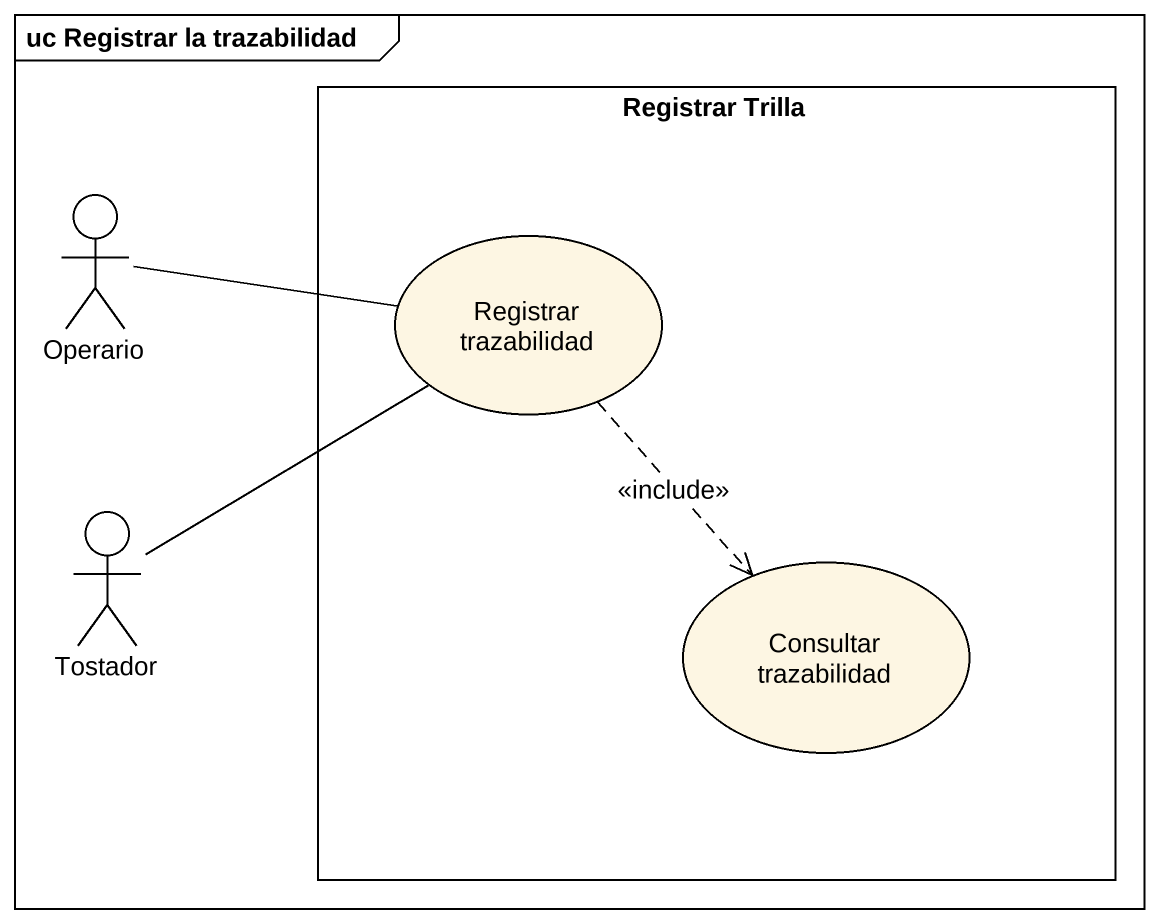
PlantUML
@startuml
mainframe uc Registrar la trazabilidad
rectangle "Registrar Trilla" as Registrar_Trilla #FFFFFF {
  usecase "Registrar trazabilidad" as Registrar_trazabilidad
  usecase "Consultar trazabilidad" as Consultar_trazabilidad
}
actor Operario
actor Tostador
Operario -right- Registrar_trazabilidad
Registrar_trazabilidad ..> Consultar_trazabilidad : <<include>>
Tostador -up- Registrar_trazabilidad
@enduml
